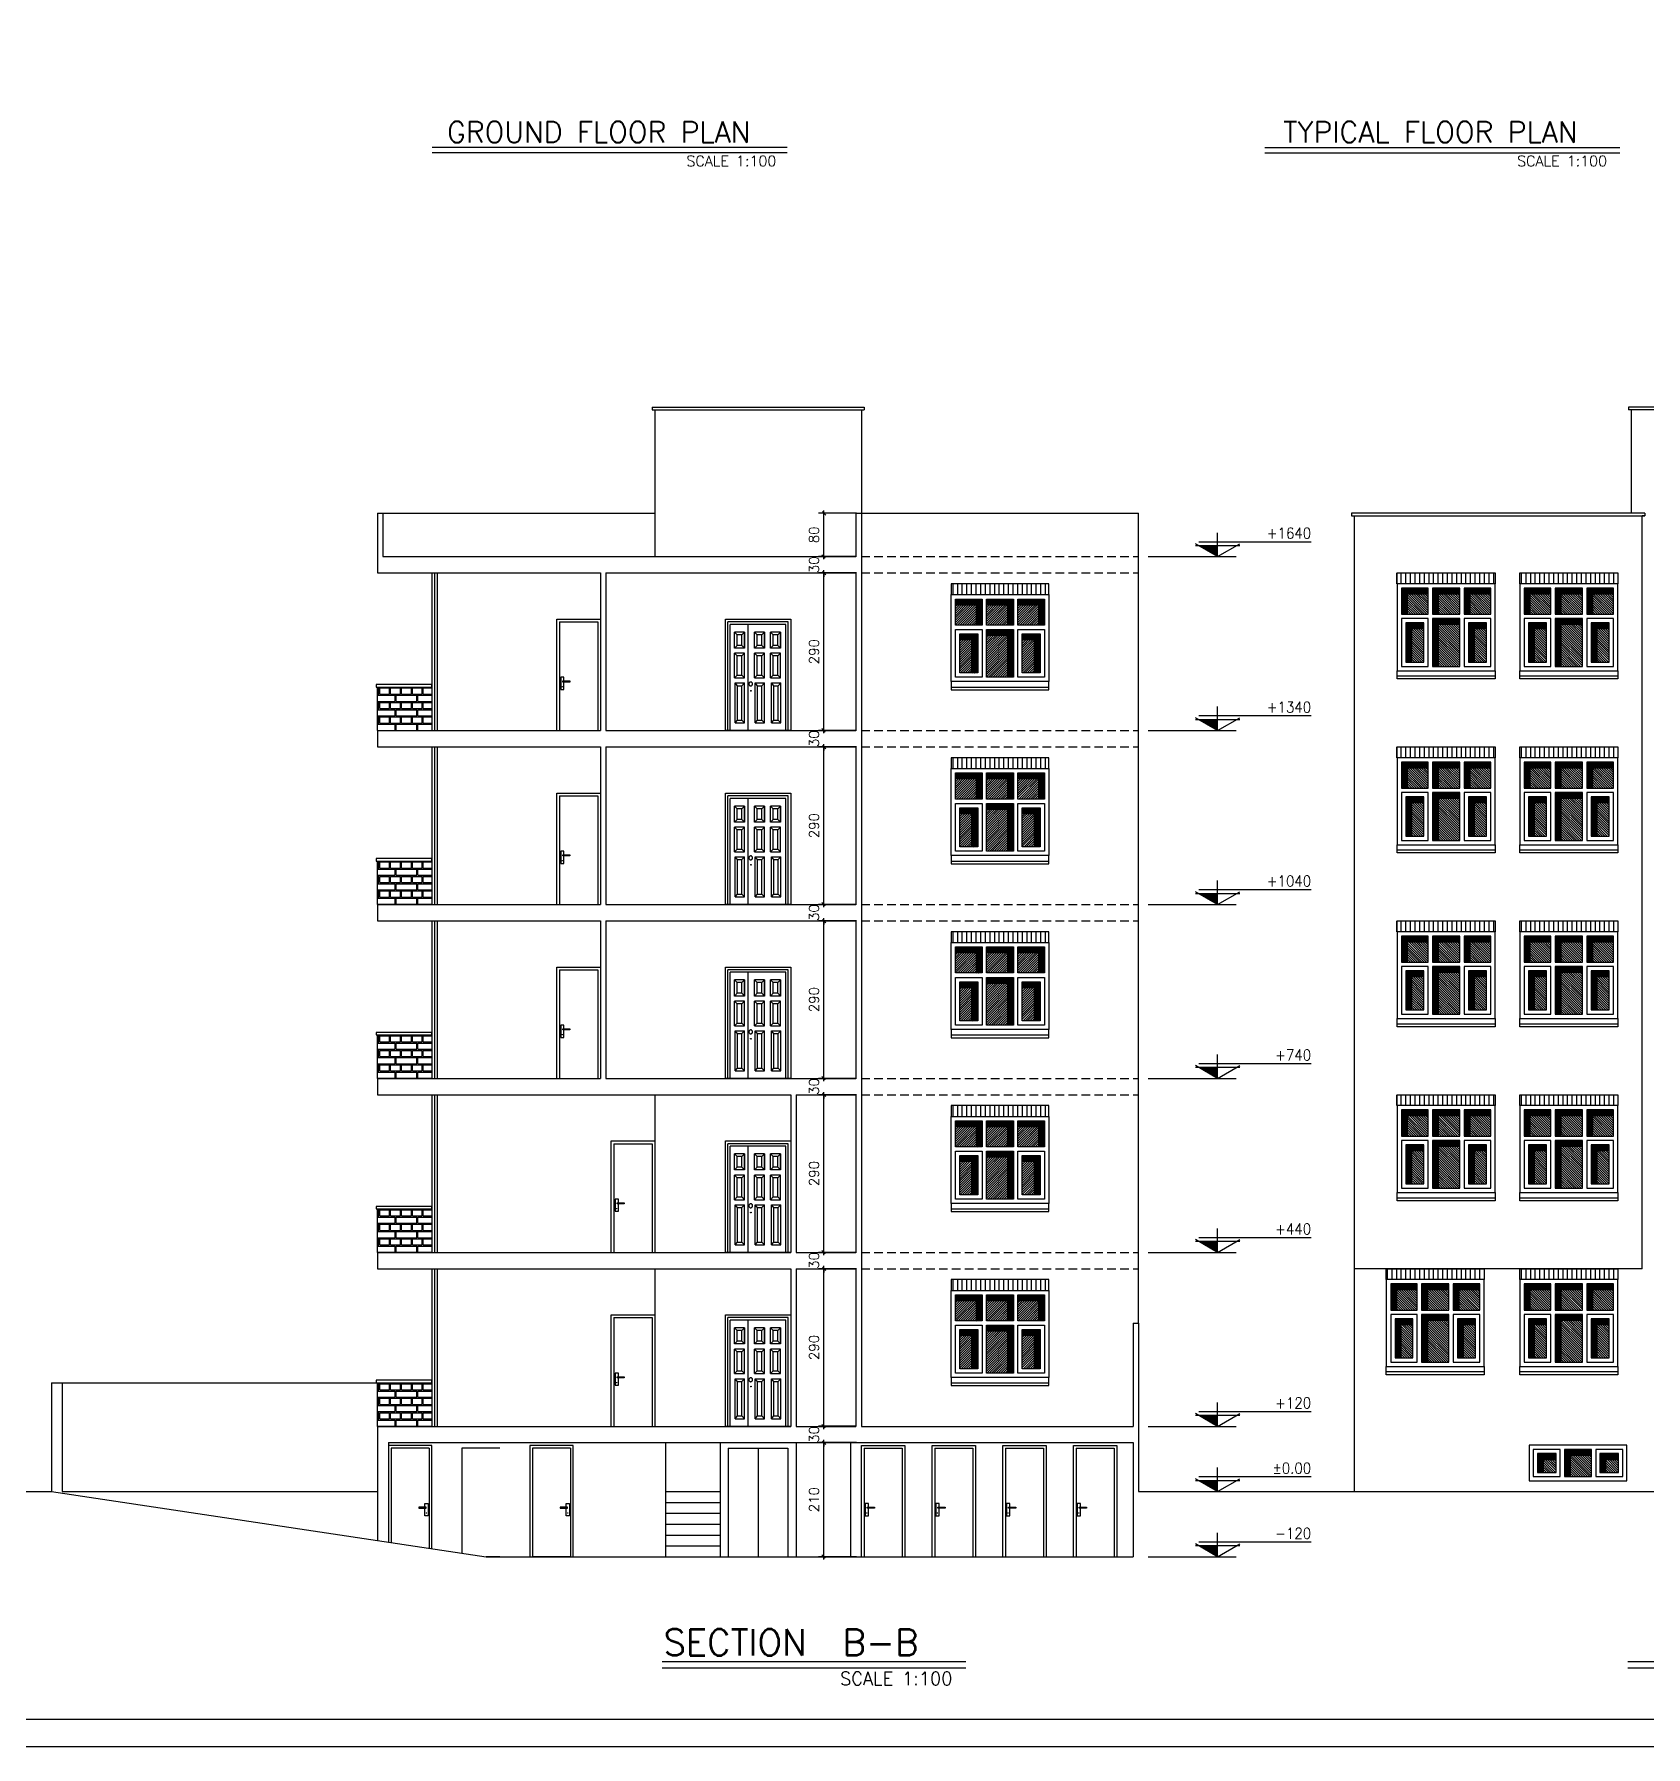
# Model space of a CAD drawing. Header units: millimetres. Extents: x -231 to 30223, y -7037 to 7120.
# Drawn here: x 1871 to 4836, y 253 to 3403 of the extents above; entities that cross this region are included whole.
import ezdxf
from ezdxf.enums import TextEntityAlignment as Align

# ---------------------------------------------------------------- set-up
doc = ezdxf.new("R2010")
doc.units = ezdxf.units.MM
doc.linetypes.add('CENTER', pattern=[2, 1.25, -0.25, 0.25, -0.25])
doc.linetypes.add('HIDDEN2', pattern=[4.7625, 3.175, -1.5875])
for name, color, linetype in [('1', 1, 'Continuous'), ('2', 2, 'Continuous'), ('3', 3, 'Continuous'), ('4', 4, 'Continuous'), ('5', 7, 'Continuous'), ('AXIS', 1, 'CENTER'), ('dar', 2, 'Continuous'), ('DOR', 2, 'Continuous'), ('ETC', 2, 'Continuous'), ('hid', 1, 'HIDDEN2'), ('RND', 1, 'Continuous'), ('TXT', 121, 'Continuous'), ('WHT', 254, 'Continuous'), ('WSA', 251, 'Continuous')]:
    doc.layers.add(name, color=color, linetype=linetype)
doc.styles.add('ROMANS', font='romans.shx')
doc.dimstyles.new('dim1.100e', dxfattribs={"dimscale": 100, "dimtxt": 0.18, "dimasz": 0.07, "dimexe": 0.1, "dimexo": 0.1, "dimgap": 0.09, "dimtad": 1, "dimdec": 0, "dimzin": 9, "dimdsep": 46, "dimtxsty": 'ROMANS', "dimblk1": 'OBLIQUE', "dimblk2": 'OBLIQUE', "dimsah": 1, "dimcen": 0.1, "dimdle": 0.05, "dimclrd": 8, "dimclre": 8, "dimclrt": 81, "dimadec": 0, "dimazin": 0, "dimtfac": 1, "dimtdec": 0, "dimtix": 1, "dimtofl": 0, "dimtmove": 0, "dimatfit": 0, "dimldrblk": 'OBLIQUE', "dimfxl": 1, "dimtolj": 1, "dimtzin": 0, "dimarcsym": 0})
pattern_1 = [(45, (-8720.3655, -10178.957), (-2.12132034, 2.12132034), [])]

# ---------------------------------------------------------------- blocks, each defined once
blk = doc.blocks.new('W180')
at = {"layer": 'RND'}
h = blk.add_hatch(dxfattribs=at)
h.set_pattern_fill('_U', color=256, scale=8.5, angle=90, style=0, pattern_type=0)
h.set_pattern_definition([(90, (109905, -77008.286), (-8.5, 5e-16), [])])
h.paths.add_polyline_path([(2.1, 180), (-177.9, 180), (-177.9, 160), (2.1, 160)])
at = {"layer": 'WHT', "linetype": 'Continuous'}
h = blk.add_hatch(dxfattribs=at)
h.set_pattern_fill('_U', color=256, scale=3, angle=45, style=0, pattern_type=0)
h.set_pattern_definition([(45, (78528.7083, -72570.691), (-2.12132034, 2.12132034), [])])
h.paths.add_polyline_path([(-137, 82), (-164, 82), (-164, 16), (-137, 16)])
h.paths.add_polyline_path([(-129, 104), (-129, 146), (-172, 146), (-172, 104)])
h.paths.add_polyline_path([(-71, 104), (-71, 146), (-115, 146), (-115, 104)])
h.paths.add_polyline_path([(-14, 146), (-57, 146), (-57, 104), (-14, 104)])
h.paths.add_polyline_path([(-22, 82), (-49, 82), (-49, 16), (-22, 16)])
h.paths.add_polyline_path([(-71, 90), (-115, 90), (-115, 8), (-71, 8)])
at = {"layer": 'DOR', "color": 0}
blk.add_lwpolyline([(-180, 0), (-180, 160), (0, 160), (0, 0)], close=True, dxfattribs=at)
at = {"layer": 'DOR'}
for points in [[(-172, 152), (-123, 152), (-123, 104), (-172, 104)], [(-115, 152), (-65, 152), (-65, 104), (-115, 104)], [(-57, 152), (-8, 152), (-8, 104), (-57, 104)], [(-172, 96), (-123, 96), (-123, 8), (-172, 8)], [(-115, 96), (-65, 96), (-65, 8), (-115, 8)], [(-57, 96), (-8, 96), (-8, 8), (-57, 8)], [(-164, 88), (-131, 88), (-131, 16), (-164, 16)], [(-49, 88), (-16, 88), (-16, 16), (-49, 16)]]:
    blk.add_lwpolyline(points, close=True, dxfattribs=at)
at = {"layer": 'RND', "color": 44}
blk.add_line((-180, -10), (0, -10), dxfattribs=at)
at = {"layer": 'RND'}
blk.add_lwpolyline([(0, 160), (0, 180), (-180, 180), (-180, 160)], dxfattribs=at)
at = {"layer": 'RND', "color": 44}
blk.add_lwpolyline([(-180, 0), (-180, -15), (0, -15), (0, 0)], dxfattribs=at)
at = {"layer": 'WSA', "const_width": 12}
for points in [[(-172, 146), (-129, 146), (-129, 104)], [(-115, 146), (-71, 146), (-71, 104)], [(-57, 146), (-14, 146), (-14, 104)], [(-115, 90), (-71, 90), (-71, 8)], [(-164, 82), (-137, 82), (-137, 16)], [(-49, 82), (-22, 82), (-22, 16)]]:
    blk.add_lwpolyline(points, dxfattribs=at)
blk = doc.blocks.new('DN80')
at = {"layer": 'DOR', "color": 44}
for p, q in [((-75, 200), (-75, 0)), ((-5, 200), (-75, 200)), ((-5, 200), (-5, 0)), ((-13, 98.1), (-6.9, 98.1)), ((-13, 91.2), (-13, 98.1)), ((-6.9, 98.1), (-6.9, 75.6)), ((-10.7, 91.2), (-24, 91.2)), ((-24, 91.2), (-24, 89.3)), ((-24, 89.3), (-10.7, 89.3)), ((-13, 75.6), (-13, 89.3)), ((-6.9, 75.6), (-13, 75.6)), ((-10.7, 89.3), (-10.7, 91.2)), ((-5, 0), (-75, 0))]:
    blk.add_line(p, q, dxfattribs=at)
at = {"layer": 'DOR', "color": 0}
blk.add_lwpolyline([(0, 0), (0, 205), (-80, 205), (-80, 0)], dxfattribs=at)
at = {"layer": 'DOR', "color": 44, "const_width": 1.25}
blk.add_lwpolyline([(-9.3, 80.6, -1), (-10.6, 80.6, -1)], format="xyb", close=True, dxfattribs=at)
blk = doc.blocks.new('_Oblique')
at = {"layer": 'AXIS', "color": 0, "lineweight": -2}
blk.add_line((-0.5, -0.5), (0.5, 0.5), dxfattribs=at)
blk = doc.blocks.new('*D142')
at = {"layer": '2', "color": 8, "lineweight": -2, "transparency": 16777216}
for p, q in [((3384.1, 812.1), (3313.7, 812.1)), ((3323.7, 597.1), (3323.7, 817.1)), ((3384.1, 602.1), (3313.7, 602.1))]:
    blk.add_line(p, q, dxfattribs=at)
at = {"layer": '2', "color": 8, "lineweight": -2, "transparency": 16777216, "xscale": 7.000000000000001, "yscale": 7.000000000000001, "zscale": 7.000000000000001}
for p, rotation in [((3323.7, 812.1), 90), ((3323.7, 602.1), 270)]:
    blk.add_blockref('_Oblique', p, dxfattribs=dict(at, rotation=rotation))
at = {"layer": '2', "color": 81, "transparency": 16777216, "insert": (3305.7, 707.1), "char_height": 18, "attachment_point": 5, "rotation": 90, "style": 'ROMANS'}
blk.add_mtext('\\A1;210', dxfattribs=at)
blk = doc.blocks.new('*D143')
at = {"layer": '2', "color": 8, "lineweight": -2, "transparency": 16777216}
for p, q in [((3384.1, 842.1), (3313.7, 842.1)), ((3323.7, 842.1), (3323.7, 849.1)), ((3384.1, 812.1), (3313.7, 812.1)), ((3323.7, 812.1), (3323.7, 805.1))]:
    blk.add_line(p, q, dxfattribs=at)
at = {"layer": '2', "color": 8, "lineweight": -2, "transparency": 16777216, "xscale": 7.000000000000001, "yscale": 7.000000000000001, "zscale": 7.000000000000001}
for p, rotation in [((3323.7, 842.1), 270), ((3323.7, 812.1), 90)]:
    blk.add_blockref('_Oblique', p, dxfattribs=dict(at, rotation=rotation))
at = {"layer": '2', "color": 81, "transparency": 16777216, "insert": (3305.7, 827.1), "char_height": 18, "attachment_point": 5, "rotation": 90, "style": 'ROMANS'}
blk.add_mtext('\\A1;30', dxfattribs=at)
blk = doc.blocks.new('*D144')
at = {"layer": '2', "color": 8, "lineweight": -2, "transparency": 16777216}
for p, q in [((3323.7, 837.1), (3323.7, 1137.1)), ((3384.1, 1132.1), (3313.7, 1132.1)), ((3384.1, 842.1), (3313.7, 842.1))]:
    blk.add_line(p, q, dxfattribs=at)
at = {"layer": '2', "color": 8, "lineweight": -2, "transparency": 16777216, "xscale": 7.000000000000001, "yscale": 7.000000000000001, "zscale": 7.000000000000001}
for p, rotation in [((3323.7, 1132.1), 90), ((3323.7, 842.1), 270)]:
    blk.add_blockref('_Oblique', p, dxfattribs=dict(at, rotation=rotation))
at = {"layer": '2', "color": 81, "transparency": 16777216, "insert": (3305.7, 987.1), "char_height": 18, "attachment_point": 5, "rotation": 90, "style": 'ROMANS'}
blk.add_mtext('\\A1;290', dxfattribs=at)
blk = doc.blocks.new('*D145')
at = {"layer": '2', "color": 8, "lineweight": -2, "transparency": 16777216}
for p, q in [((3323.7, 1162.1), (3323.7, 1169.1)), ((3384.1, 1162.1), (3313.7, 1162.1)), ((3384.1, 1132.1), (3313.7, 1132.1)), ((3323.7, 1132.1), (3323.7, 1125.1))]:
    blk.add_line(p, q, dxfattribs=at)
at = {"layer": '2', "color": 8, "lineweight": -2, "transparency": 16777216, "xscale": 7.000000000000001, "yscale": 7.000000000000001, "zscale": 7.000000000000001}
for p, rotation in [((3323.7, 1162.1), 270), ((3323.7, 1132.1), 90)]:
    blk.add_blockref('_Oblique', p, dxfattribs=dict(at, rotation=rotation))
at = {"layer": '2', "color": 81, "transparency": 16777216, "insert": (3305.7, 1147.1), "char_height": 18, "attachment_point": 5, "rotation": 90, "style": 'ROMANS'}
blk.add_mtext('\\A1;30', dxfattribs=at)
blk = doc.blocks.new('*D146')
at = {"layer": '2', "color": 8, "lineweight": -2, "transparency": 16777216}
for p, q in [((3384.1, 1452.1), (3313.7, 1452.1)), ((3323.7, 1157.1), (3323.7, 1457.1)), ((3384.1, 1162.1), (3313.7, 1162.1))]:
    blk.add_line(p, q, dxfattribs=at)
at = {"layer": '2', "color": 8, "lineweight": -2, "transparency": 16777216, "xscale": 7.000000000000001, "yscale": 7.000000000000001, "zscale": 7.000000000000001}
for p, rotation in [((3323.7, 1452.1), 90), ((3323.7, 1162.1), 270)]:
    blk.add_blockref('_Oblique', p, dxfattribs=dict(at, rotation=rotation))
at = {"layer": '2', "color": 81, "transparency": 16777216, "insert": (3305.7, 1307.1), "char_height": 18, "attachment_point": 5, "rotation": 90, "style": 'ROMANS'}
blk.add_mtext('\\A1;290', dxfattribs=at)
blk = doc.blocks.new('*D147')
at = {"layer": '2', "color": 8, "lineweight": -2, "transparency": 16777216}
for p, q in [((3384.1, 1482.1), (3313.7, 1482.1)), ((3323.7, 1482.1), (3323.7, 1489.1)), ((3384.1, 1452.1), (3313.7, 1452.1)), ((3323.7, 1452.1), (3323.7, 1445.1))]:
    blk.add_line(p, q, dxfattribs=at)
at = {"layer": '2', "color": 8, "lineweight": -2, "transparency": 16777216, "xscale": 7.000000000000001, "yscale": 7.000000000000001, "zscale": 7.000000000000001}
for p, rotation in [((3323.7, 1482.1), 270), ((3323.7, 1452.1), 90)]:
    blk.add_blockref('_Oblique', p, dxfattribs=dict(at, rotation=rotation))
at = {"layer": '2', "color": 81, "transparency": 16777216, "insert": (3305.7, 1467.1), "char_height": 18, "attachment_point": 5, "rotation": 90, "style": 'ROMANS'}
blk.add_mtext('\\A1;30', dxfattribs=at)
blk = doc.blocks.new('*D148')
at = {"layer": '2', "color": 8, "lineweight": -2, "transparency": 16777216}
for p, q in [((3384.1, 1772.1), (3313.7, 1772.1)), ((3323.7, 1477.1), (3323.7, 1777.1)), ((3384.1, 1482.1), (3313.7, 1482.1))]:
    blk.add_line(p, q, dxfattribs=at)
at = {"layer": '2', "color": 8, "lineweight": -2, "transparency": 16777216, "xscale": 7.000000000000001, "yscale": 7.000000000000001, "zscale": 7.000000000000001}
for p, rotation in [((3323.7, 1772.1), 90), ((3323.7, 1482.1), 270)]:
    blk.add_blockref('_Oblique', p, dxfattribs=dict(at, rotation=rotation))
at = {"layer": '2', "color": 81, "transparency": 16777216, "insert": (3305.7, 1627.1), "char_height": 18, "attachment_point": 5, "rotation": 90, "style": 'ROMANS'}
blk.add_mtext('\\A1;290', dxfattribs=at)
blk = doc.blocks.new('*D149')
at = {"layer": '2', "color": 8, "lineweight": -2, "transparency": 16777216}
for p, q in [((3384.1, 1802.1), (3313.7, 1802.1)), ((3323.7, 1802.1), (3323.7, 1809.1)), ((3384.1, 1772.1), (3313.7, 1772.1)), ((3323.7, 1772.1), (3323.7, 1765.1))]:
    blk.add_line(p, q, dxfattribs=at)
at = {"layer": '2', "color": 8, "lineweight": -2, "transparency": 16777216, "xscale": 7.000000000000001, "yscale": 7.000000000000001, "zscale": 7.000000000000001}
for p, rotation in [((3323.7, 1802.1), 270), ((3323.7, 1772.1), 90)]:
    blk.add_blockref('_Oblique', p, dxfattribs=dict(at, rotation=rotation))
at = {"layer": '2', "color": 81, "transparency": 16777216, "insert": (3305.7, 1787.1), "char_height": 18, "attachment_point": 5, "rotation": 90, "style": 'ROMANS'}
blk.add_mtext('\\A1;30', dxfattribs=at)
blk = doc.blocks.new('*D150')
at = {"layer": '2', "color": 8, "lineweight": -2, "transparency": 16777216}
for p, q in [((3384.1, 2092.1), (3313.7, 2092.1)), ((3323.7, 1797.1), (3323.7, 2097.1)), ((3384.1, 1802.1), (3313.7, 1802.1))]:
    blk.add_line(p, q, dxfattribs=at)
at = {"layer": '2', "color": 8, "lineweight": -2, "transparency": 16777216, "xscale": 7.000000000000001, "yscale": 7.000000000000001, "zscale": 7.000000000000001}
for p, rotation in [((3323.7, 2092.1), 90), ((3323.7, 1802.1), 270)]:
    blk.add_blockref('_Oblique', p, dxfattribs=dict(at, rotation=rotation))
at = {"layer": '2', "color": 81, "transparency": 16777216, "insert": (3305.7, 1947.1), "char_height": 18, "attachment_point": 5, "rotation": 90, "style": 'ROMANS'}
blk.add_mtext('\\A1;290', dxfattribs=at)
blk = doc.blocks.new('*D151')
at = {"layer": '2', "color": 8, "lineweight": -2, "transparency": 16777216}
for p, q in [((3384.1, 2122.1), (3313.7, 2122.1)), ((3323.7, 2122.1), (3323.7, 2129.1)), ((3384.1, 2092.1), (3313.7, 2092.1)), ((3323.7, 2092.1), (3323.7, 2085.1))]:
    blk.add_line(p, q, dxfattribs=at)
at = {"layer": '2', "color": 8, "lineweight": -2, "transparency": 16777216, "xscale": 7.000000000000001, "yscale": 7.000000000000001, "zscale": 7.000000000000001}
for p, rotation in [((3323.7, 2122.1), 270), ((3323.7, 2092.1), 90)]:
    blk.add_blockref('_Oblique', p, dxfattribs=dict(at, rotation=rotation))
at = {"layer": '2', "color": 81, "transparency": 16777216, "insert": (3305.7, 2107.1), "char_height": 18, "attachment_point": 5, "rotation": 90, "style": 'ROMANS'}
blk.add_mtext('\\A1;30', dxfattribs=at)
blk = doc.blocks.new('*D152')
at = {"layer": '2', "color": 8, "lineweight": -2, "transparency": 16777216}
for p, q in [((3384.1, 2412.1), (3313.7, 2412.1)), ((3323.7, 2117.1), (3323.7, 2417.1)), ((3384.1, 2122.1), (3313.7, 2122.1))]:
    blk.add_line(p, q, dxfattribs=at)
at = {"layer": '2', "color": 8, "lineweight": -2, "transparency": 16777216, "xscale": 7.000000000000001, "yscale": 7.000000000000001, "zscale": 7.000000000000001}
for p, rotation in [((3323.7, 2412.1), 90), ((3323.7, 2122.1), 270)]:
    blk.add_blockref('_Oblique', p, dxfattribs=dict(at, rotation=rotation))
at = {"layer": '2', "color": 81, "transparency": 16777216, "insert": (3305.7, 2267.1), "char_height": 18, "attachment_point": 5, "rotation": 90, "style": 'ROMANS'}
blk.add_mtext('\\A1;290', dxfattribs=at)
blk = doc.blocks.new('*D153')
at = {"layer": '2', "color": 8, "lineweight": -2, "transparency": 16777216}
for p, q in [((3384.1, 2442.1), (3313.7, 2442.1)), ((3323.7, 2442.1), (3323.7, 2449.1)), ((3384.1, 2412.1), (3313.7, 2412.1)), ((3323.7, 2412.1), (3323.7, 2405.1))]:
    blk.add_line(p, q, dxfattribs=at)
at = {"layer": '2', "color": 8, "lineweight": -2, "transparency": 16777216, "xscale": 7.000000000000001, "yscale": 7.000000000000001, "zscale": 7.000000000000001}
for p, rotation in [((3323.7, 2442.1), 270), ((3323.7, 2412.1), 90)]:
    blk.add_blockref('_Oblique', p, dxfattribs=dict(at, rotation=rotation))
at = {"layer": '2', "color": 81, "transparency": 16777216, "insert": (3305.7, 2427.1), "char_height": 18, "attachment_point": 5, "rotation": 90, "style": 'ROMANS'}
blk.add_mtext('\\A1;30', dxfattribs=at)
blk = doc.blocks.new('*D154')
at = {"layer": '2', "color": 8, "lineweight": -2, "transparency": 16777216}
for p, q in [((3384.1, 2522.1), (3313.7, 2522.1)), ((3323.7, 2437.1), (3323.7, 2527.1)), ((3384.1, 2442.1), (3313.7, 2442.1))]:
    blk.add_line(p, q, dxfattribs=at)
at = {"layer": '2', "color": 8, "lineweight": -2, "transparency": 16777216, "xscale": 7.000000000000001, "yscale": 7.000000000000001, "zscale": 7.000000000000001}
for p, rotation in [((3323.7, 2522.1), 90), ((3323.7, 2442.1), 270)]:
    blk.add_blockref('_Oblique', p, dxfattribs=dict(at, rotation=rotation))
at = {"layer": '2', "color": 81, "transparency": 16777216, "insert": (3305.7, 2482.1), "char_height": 18, "attachment_point": 5, "rotation": 90, "style": 'ROMANS'}
blk.add_mtext('\\A1;80', dxfattribs=at)
blk = doc.blocks.new('NIV')
at = {"layer": 'TXT', "color": 2}
for p, q in [((0, 0), (-206.6, 0)), ((-172.1, -26.8), (-172.1, 17.2)), ((-299.6, -26.8), (-137.7, -26.8)), ((-172.1, -26.8), (-213, -3.2)), ((-131.3, -6.9), (-213, -6.9)), ((-172.1, -26.8), (-131.3, -3.2))]:
    blk.add_line(p, q, dxfattribs=at)
at = {"layer": 'TXT'}
blk.add_solid([(-206.6, -6.9), (-172.1, -6.9), (-206.6, -6.9), (-172.1, -26.8)], dxfattribs=at)
blk = doc.blocks.new('NIVR')
at = {"layer": 'ETC'}
blk.add_blockref('NIV', (299.6, 26.8), dxfattribs=at)
at = {"layer": 'ETC', "color": 3, "style": 'ROMANS', "text_generation_flag": 6, "width": 0.9}
blk.add_attdef('', text='', height=20, rotation=180, dxfattribs=at).set_placement((299.6, 33.1), align=Align.RIGHT)
blk = doc.blocks.new('DN120')
at = {"layer": 'DOR', "color": 1}
for p, q in [((-115.4, 0), (-115.4, 200)), ((-115.4, 200), (-4.6, 200)), ((-111.1, 195.3), (-8.9, 195.3)), ((-111.1, 0), (-111.1, 195.3)), ((-41.5, 0), (-41.5, 195.3)), ((-8.9, 0), (-8.9, 195.3)), ((-4.6, 0), (-4.6, 200)), ((-101.3, 181.2), (-101.3, 151.6)), ((-101.3, 151.6), (-101.3, 181.2)), ((-96.2, 176.2), (-101.3, 181.2)), ((-101.3, 181.2), (-82.8, 181.2)), ((-96.2, 156.6), (-96.2, 176.2)), ((-96.2, 176.2), (-87.8, 176.2)), ((-87.8, 176.2), (-82.8, 181.2)), ((-87.8, 156.6), (-87.8, 176.2)), ((-82.8, 151.6), (-82.8, 181.2)), ((-72, 151.6), (-72, 181.2)), ((-72, 181.2), (-72, 151.6)), ((-66.9, 176.2), (-72, 181.2)), ((-72, 181.2), (-53.4, 181.2)), ((-66.9, 156.6), (-66.9, 176.2)), ((-66.9, 176.2), (-58.4, 176.2)), ((-58.4, 176.2), (-53.4, 181.2)), ((-58.4, 156.6), (-58.4, 176.2)), ((-53.4, 151.6), (-53.4, 181.2)), ((-35.3, 151.6), (-35.3, 181.2)), ((-35.3, 181.2), (-35.3, 151.6)), ((-35.3, 181.2), (-16.8, 181.2)), ((-30.2, 176.2), (-35.3, 181.2)), ((-30.2, 156.6), (-30.2, 176.2)), ((-30.2, 176.2), (-21.8, 176.2)), ((-21.8, 176.2), (-16.8, 181.2)), ((-21.8, 156.6), (-21.8, 176.2)), ((-16.8, 151.6), (-16.8, 181.2)), ((-96.2, 156.6), (-101.3, 151.6)), ((-101.3, 151.6), (-82.8, 151.6)), ((-101.3, 96.9), (-101.3, 142.2)), ((-101.3, 142.2), (-96.3, 137.2)), ((-101.3, 142.2), (-82.8, 142.2)), ((-96.3, 101.9), (-96.3, 137.2)), ((-96.3, 137.2), (-87.8, 137.2)), ((-96.2, 156.6), (-87.8, 156.6)), ((-87.8, 156.6), (-82.8, 151.6)), ((-87.8, 137.2), (-82.8, 142.2)), ((-87.8, 101.9), (-87.8, 137.2)), ((-82.8, 96.9), (-82.8, 142.2)), ((-66.9, 156.6), (-72, 151.6)), ((-72, 151.6), (-53.4, 151.6)), ((-72, 96.9), (-72, 142.2)), ((-72, 142.2), (-67, 137.2)), ((-72, 142.2), (-53.4, 142.2)), ((-67, 101.9), (-67, 137.2)), ((-67, 137.2), (-58.4, 137.2)), ((-66.9, 156.6), (-58.4, 156.6)), ((-58.4, 156.6), (-53.4, 151.6)), ((-58.4, 137.2), (-53.4, 142.2)), ((-58.4, 101.9), (-58.4, 137.2)), ((-53.4, 96.9), (-53.4, 142.2)), ((-30.2, 156.6), (-35.3, 151.6)), ((-35.3, 151.6), (-16.8, 151.6)), ((-35.3, 96.9), (-35.3, 142.2)), ((-35.3, 142.2), (-16.8, 142.2)), ((-35.3, 142.2), (-30.3, 137.2)), ((-30.3, 101.9), (-30.3, 137.2)), ((-30.3, 137.2), (-21.8, 137.2)), ((-30.2, 156.6), (-21.8, 156.6)), ((-21.8, 156.6), (-16.8, 151.6)), ((-21.8, 137.2), (-16.8, 142.2)), ((-21.8, 101.9), (-21.8, 137.2)), ((-16.8, 96.9), (-16.8, 142.2)), ((-101.3, 96.9), (-96.3, 101.9)), ((-82.8, 96.9), (-101.3, 96.9)), ((-87.8, 101.9), (-96.3, 101.9)), ((-87.8, 101.9), (-82.8, 96.9)), ((-72, 96.9), (-67, 101.9)), ((-53.4, 96.9), (-72, 96.9)), ((-58.4, 101.9), (-67, 101.9)), ((-58.4, 101.9), (-53.4, 96.9)), ((-35.3, 96.9), (-30.3, 101.9)), ((-16.8, 96.9), (-35.3, 96.9)), ((-21.8, 101.9), (-30.3, 101.9)), ((-21.8, 101.9), (-16.8, 96.9)), ((-102.1, 14.1), (-102.1, 87.5)), ((-97.1, 82.5), (-102.1, 87.5)), ((-84.8, 87.5), (-102.1, 87.5)), ((-97.1, 19.1), (-97.1, 82.5)), ((-89.1, 82.5), (-97.1, 82.5)), ((-89.1, 82.5), (-84.8, 87.5)), ((-89.1, 19.1), (-89.1, 82.5)), ((-84.8, 14.1), (-84.8, 87.5)), ((-72, 14.1), (-72, 87.5)), ((-67, 82.5), (-72, 87.5)), ((-54.7, 87.5), (-72, 87.5)), ((-67, 19.1), (-67, 82.5)), ((-59, 82.5), (-67, 82.5)), ((-59, 82.5), (-54.7, 87.5)), ((-59, 19.1), (-59, 82.5)), ((-54.7, 14.1), (-54.7, 87.5)), ((-35.3, 14.1), (-35.3, 87.5)), ((-30.3, 82.5), (-35.3, 87.5)), ((-18, 87.5), (-35.3, 87.5)), ((-30.3, 19.1), (-30.3, 82.5)), ((-22.3, 82.5), (-30.3, 82.5)), ((-22.3, 82.5), (-18, 87.5)), ((-22.3, 19.1), (-22.3, 82.5)), ((-18, 14.1), (-18, 87.5)), ((-102.1, 14.1), (-97.1, 19.1)), ((-84.8, 14.1), (-102.1, 14.1)), ((-89.1, 19.1), (-97.1, 19.1)), ((-84.8, 14.1), (-89.1, 19.1)), ((-72, 14.1), (-67, 19.1)), ((-54.7, 14.1), (-72, 14.1)), ((-59, 19.1), (-67, 19.1)), ((-54.7, 14.1), (-59, 19.1)), ((-35.3, 14.1), (-30.3, 19.1)), ((-18, 14.1), (-35.3, 14.1)), ((-22.3, 19.1), (-30.3, 19.1)), ((-18, 14.1), (-22.3, 19.1))]:
    blk.add_line(p, q, dxfattribs=at)
at = {"layer": 'DOR', "color": 0}
blk.add_lwpolyline([(0, 205), (-120, 205), (-120, 0), (0, 0)], close=True, dxfattribs=at)
at = {"layer": 'DOR', "color": 1, "extrusion": (0, 0, -1), "flags": 128}
blk.add_lwpolyline([(46.5, 89.3), (45.8, 89.3), (45.2, 89.1), (44.7, 88.8), (44.2, 88.3), (43.8, 87.8), (43.4, 87.2), (43.2, 86.6), (43.1, 85.9), (43.2, 85.2), (43.3, 84.5), (43.6, 83.9), (44, 83.3), (44.4, 82.9), (44.9, 82.5), (45.5, 82.2), (46.2, 82.1), (46.8, 82.1), (47.4, 82.2), (48, 82.5), (48.6, 82.9), (49, 83.3), (49.4, 83.9), (49.6, 84.5), (49.8, 85.2), (49.8, 85.9), (49.7, 86.6), (49.5, 87.2), (49.2, 87.8), (48.8, 88.3), (48.3, 88.8), (47.7, 89.1), (47.1, 89.3)], close=True, dxfattribs=at)
at = {"layer": 'DOR', "color": 1, "flags": 128}
for points in [[(-46.4, 73.1), (-46.4, 73.2), (-46.5, 73.3), (-46.5, 73.4), (-46.6, 73.5), (-46.7, 73.6), (-46.7, 73.6), (-46.8, 73.7), (-47, 73.7), (-47.1, 73.7), (-47.2, 73.7), (-47.3, 73.6), (-47.4, 73.6), (-47.4, 73.5), (-47.5, 73.4), (-47.5, 73.3), (-47.6, 73.2), (-47.6, 73.1)], [(-47.6, 73.1), (-47.6, 73), (-47.5, 72.9), (-47.5, 72.8), (-47.4, 72.7), (-47.4, 72.6), (-47.3, 72.5), (-47.2, 72.5), (-47.1, 72.5), (-47, 72.5), (-46.8, 72.5), (-46.7, 72.5), (-46.7, 72.6), (-46.6, 72.7), (-46.5, 72.8), (-46.5, 72.9), (-46.4, 73), (-46.4, 73.1)]]:
    blk.add_lwpolyline(points, dxfattribs=at)
blk = doc.blocks.new('WB180')
at = {"layer": 'WHT', "linetype": 'Continuous'}
h = blk.add_hatch(dxfattribs=at)
h.set_pattern_fill('_U', color=256, scale=3, angle=45, style=0, pattern_type=0)
h.set_pattern_definition(pattern_1)
h.paths.add_polyline_path([(-136.4, 15.3), (-136.4, 43.6), (-164.7, 43.6), (-164.7, 15.3)])
h = blk.add_hatch(dxfattribs=at)
h.set_pattern_fill('_U', color=256, scale=3, angle=45, style=0, pattern_type=0)
h.set_pattern_definition(pattern_1)
h.paths.add_polyline_path([(-114.9, 7.7), (-71.1, 7.7), (-71.2, 51.4), (-114.9, 51.4)])
h.paths.add_polyline_path([(-21.5, 15.3), (-21.5, 43.6), (-49.8, 43.6), (-49.8, 15.3)])
at = {"layer": 'DOR'}
for points in [[(0, 0), (-180, 0), (-180, 65.1), (0, 65.1)], [(-172.3, 7.7), (-172.3, 57.4), (-122.6, 57.4), (-122.6, 7.7)], [(-164.7, 15.3), (-164.7, 49.8), (-130.2, 49.8), (-130.2, 15.3)], [(-114.9, 7.7), (-114.9, 57.4), (-65.1, 57.4), (-65.1, 7.7)], [(-57.4, 7.7), (-57.4, 57.4), (-7.7, 57.4), (-7.7, 7.7)], [(-49.8, 15.3), (-49.8, 49.8), (-15.3, 49.8), (-15.3, 15.3)]]:
    blk.add_lwpolyline(points, close=True, dxfattribs=at)
at = {"layer": 'WSA', "const_width": 12}
for points in [[(-164.7, 43.6), (-136.4, 43.6), (-136.4, 15.4)], [(-114.9, 51.4), (-71.2, 51.4), (-71.1, 7.7)], [(-49.7, 43.6), (-21.5, 43.6), (-21.5, 15.4)]]:
    blk.add_lwpolyline(points, dxfattribs=at)

msp = doc.modelspace()

# ---------------------------------------------------------------- hatches: boundary and pattern name
at = {"layer": 'RND'}
h = msp.add_hatch(dxfattribs=at)
h.set_pattern_fill('AR-BRELM', color=256, scale=5, style=0)
h.set_pattern_definition([(0, (75776.822, -2598.157), (0, 26.67), [38.125, -1.875]), (0, (75776.822, -2586.907), (0, 26.67), [38.125, -1.875]), (0, (75786.822, -2584.822), (0, 26.67), [18.125, -1.875]), (0, (75786.822, -2573.572), (0, 26.67), [18.125, -1.875]), (90, (75776.822, -2598.157), (-40, 2e-15), [11.25, -15.42]), (90, (75774.947, -2598.157), (-40, 2e-15), [11.25, -15.42]), (90, (75786.822, -2584.822), (-20, 1e-15), [11.25, -15.42]), (90, (75784.947, -2584.822), (-20, 1e-15), [11.25, -15.42])])
h.paths.add_polyline_path([(2602.7513, 2202.077468), (2502.7513, 2202.077468), (2502.7513, 2122.077468), (2602.7513, 2122.077468)])
h = msp.add_hatch(dxfattribs=at)
h.set_pattern_fill('AR-BRELM', color=256, scale=5, style=0)
h.set_pattern_definition([(0, (75776.822, -2918.157), (0, 26.67), [38.125, -1.875]), (0, (75776.822, -2906.907), (0, 26.67), [38.125, -1.875]), (0, (75786.822, -2904.822), (0, 26.67), [18.125, -1.875]), (0, (75786.822, -2893.572), (0, 26.67), [18.125, -1.875]), (90, (75776.822, -2918.157), (-40, 2e-15), [11.25, -15.42]), (90, (75774.947, -2918.157), (-40, 2e-15), [11.25, -15.42]), (90, (75786.822, -2904.822), (-20, 1e-15), [11.25, -15.42]), (90, (75784.947, -2904.822), (-20, 1e-15), [11.25, -15.42])])
h.paths.add_polyline_path([(2602.7513, 1882.077468), (2502.7513, 1882.077468), (2502.7513, 1802.077468), (2602.7513, 1802.077468)])
h = msp.add_hatch(dxfattribs=at)
h.set_pattern_fill('AR-BRELM', color=256, scale=5, style=0)
h.set_pattern_definition([(0, (75776.822, -3238.157), (0, 26.67), [38.125, -1.875]), (0, (75776.822, -3226.907), (0, 26.67), [38.125, -1.875]), (0, (75786.822, -3224.822), (0, 26.67), [18.125, -1.875]), (0, (75786.822, -3213.572), (0, 26.67), [18.125, -1.875]), (90, (75776.822, -3238.157), (-40, 2e-15), [11.25, -15.42]), (90, (75774.947, -3238.157), (-40, 2e-15), [11.25, -15.42]), (90, (75786.822, -3224.822), (-20, 1e-15), [11.25, -15.42]), (90, (75784.947, -3224.822), (-20, 1e-15), [11.25, -15.42])])
h.paths.add_polyline_path([(2602.7513, 1562.077468), (2502.7513, 1562.077468), (2502.7513, 1482.077468), (2602.7513, 1482.077468)])
h = msp.add_hatch(dxfattribs=at)
h.set_pattern_fill('AR-BRELM', color=256, scale=5, style=0)
h.set_pattern_definition([(0, (75776.822, -3558.157), (0, 26.67), [38.125, -1.875]), (0, (75776.822, -3546.907), (0, 26.67), [38.125, -1.875]), (0, (75786.822, -3544.822), (0, 26.67), [18.125, -1.875]), (0, (75786.822, -3533.572), (0, 26.67), [18.125, -1.875]), (90, (75776.822, -3558.157), (-40, 2e-15), [11.25, -15.42]), (90, (75774.947, -3558.157), (-40, 2e-15), [11.25, -15.42]), (90, (75786.822, -3544.822), (-20, 1e-15), [11.25, -15.42]), (90, (75784.947, -3544.822), (-20, 1e-15), [11.25, -15.42])])
h.paths.add_polyline_path([(2602.7513, 1242.077468), (2502.7513, 1242.077468), (2502.7513, 1162.077468), (2602.7513, 1162.077468)])
h = msp.add_hatch(dxfattribs=at)
h.set_pattern_fill('AR-BRELM', color=256, scale=5, style=0)
h.set_pattern_definition([(0, (75776.822, -3878.157), (0, 26.67), [38.125, -1.875]), (0, (75776.822, -3866.907), (0, 26.67), [38.125, -1.875]), (0, (75786.822, -3864.822), (0, 26.67), [18.125, -1.875]), (0, (75786.822, -3853.572), (0, 26.67), [18.125, -1.875]), (90, (75776.822, -3878.157), (-40, 2e-15), [11.25, -15.42]), (90, (75774.947, -3878.157), (-40, 2e-15), [11.25, -15.42]), (90, (75786.822, -3864.822), (-20, 1e-15), [11.25, -15.42]), (90, (75784.947, -3864.822), (-20, 1e-15), [11.25, -15.42])])
h.paths.add_polyline_path([(2602.7513, 922.077468), (2502.7513, 922.077468), (2502.7513, 842.077468), (2602.7513, 842.077468)])

# ---------------------------------------------------------------- linework, layer by layer
for p, q in [((3256.068738, 3194.488017), (2603.522143, 3194.488017)), ((4135.180945, 3194.488017), (4787.72754, 3194.488017)), ((3584.918935, 408.893052), (3026.53866, 408.893052)), ((5457.486165, 408.893052), (4802.976993, 408.893052))]:
    msp.add_line(p, q)
at = {"ltscale": 0.5}
msp.add_line((4331.499593, 722.077468), (6474.826177, 722.077468), dxfattribs=at)
at = {"ltscale": 0.6}
msp.add_lwpolyline([(9026.932884, 252.621269), (388.864298, 252.621269), (388.864298, 6252.621269), (9026.932884, 6252.621269)], close=True, dxfattribs=at)
at = {"layer": '1'}
for p, q in [((3007.7513, 2717.077468), (3007.7513, 2712.077468)), ((3007.7513, 2712.077468), (3397.7513, 2712.077468)), ((3397.7513, 2717.077468), (3397.7513, 2712.077468)), ((1922.7513, 922.077468), (2502.7513, 922.077468))]:
    msp.add_line(p, q, dxfattribs=at)
at = {"layer": '2'}
for p, q in [((3256.068738, 3184.888017), (2603.522143, 3184.888017)), ((4135.180945, 3184.888017), (4787.72754, 3184.888017)), ((2512.7513, 2522.077468), (3012.7513, 2522.077468)), ((3392.7513, 2522.077468), (3902.7513, 2522.077468)), ((3902.7513, 1032.077468), (3902.7513, 2522.077468)), ((2602.7513, 2412.077468), (2602.7513, 2122.077468)), ((2607.7513, 2412.077468), (2607.7513, 2122.077468)), ((2612.7513, 2412.077468), (2612.7513, 2122.077468)), ((2602.7513, 2092.077468), (2602.7513, 1802.077468)), ((2607.7513, 2092.077468), (2607.7513, 1802.077468)), ((2612.7513, 2092.077468), (2612.7513, 1802.077468)), ((2602.7513, 1772.077468), (2602.7513, 1482.077468)), ((2607.7513, 1772.077468), (2607.7513, 1482.077468)), ((2612.7513, 1772.077468), (2612.7513, 1482.077468)), ((2602.7513, 1452.077468), (2602.7513, 1162.077468)), ((2607.7513, 1452.077468), (2607.7513, 1162.077468)), ((2612.7513, 1452.077468), (2612.7513, 1162.077468)), ((2602.7513, 1132.077468), (2602.7513, 842.077468)), ((2607.7513, 1132.077468), (2607.7513, 842.077468)), ((2612.7513, 1132.077468), (2612.7513, 842.077468)), ((3032.7513, 812.077468), (3032.7513, 602.077468)), ((3132.7513, 812.077468), (3132.7513, 602.077468)), ((3147.7513, 802.077468), (3147.7513, 602.077468)), ((3147.7513, 802.077468), (3257.7513, 802.077468)), ((3202.7513, 802.077468), (3202.7513, 602.077468)), ((3257.7513, 802.077468), (3257.7513, 602.077468)), ((3272.7513, 812.077468), (3272.7513, 602.077468)), ((3372.7513, 812.077468), (3372.7513, 602.077468)), ((3032.7513, 722.077468), (3132.7513, 722.077468)), ((3032.7513, 702.077468), (3132.7513, 702.077468)), ((3032.7513, 682.077468), (3132.7513, 682.077468)), ((3032.7513, 662.077468), (3132.7513, 662.077468)), ((3032.7513, 642.077468), (3132.7513, 642.077468)), ((3032.7513, 622.077468), (3132.7513, 622.077468)), ((3584.918935, 396.893052), (3026.53866, 396.893052)), ((5457.486165, 396.893052), (4802.976993, 396.893052))]:
    msp.add_line(p, q, dxfattribs=at)
at = {"layer": '3'}
for p, q in [((3007.7513, 2717.077468), (3397.7513, 2717.077468)), ((3012.7513, 2712.077468), (3012.7513, 2442.077468)), ((3392.7513, 2712.077468), (3392.7513, 2522.077468)), ((3012.7513, 1452.077468), (3012.7513, 1162.077468)), ((3012.7513, 1132.077468), (3012.7513, 842.077468)), ((4299.149307, 1132.077468), (4299.149307, 722.077468)), ((1922.7513, 722.077468), (2502.7513, 722.077468))]:
    msp.add_line(p, q, dxfattribs=at)
at = {"layer": '3', "ltscale": 5}
for p, q in [((5194.149307, 2717.077468), (4804.149307, 2717.077468)), ((4804.149307, 2717.077468), (4804.149307, 2712.077468)), ((4809.149307, 2522.154446), (4809.149307, 2712.077468))]:
    msp.add_line(p, q, dxfattribs=at)
at = {"layer": '4'}
for p, q in [((4834.149307, 2522.154446), (4294.149307, 2522.154446)), ((4299.149307, 2517.154446), (4299.149307, 1132.077468)), ((4829.149307, 1132.077468), (4829.149307, 2517.154446)), ((4829.149307, 1132.077468), (4299.149307, 1132.077468))]:
    msp.add_line(p, q, dxfattribs=at)
at = {"layer": '4', "ltscale": 5}
msp.add_line((4834.149307, 2522.154446), (4834.149307, 2517.154446), dxfattribs=at)
at = {"layer": '5'}
for p, q in [((2502.7513, 2522.077468), (2512.7513, 2522.077468)), ((2502.7513, 2522.077468), (2502.7513, 2412.077468)), ((2512.7513, 2522.077468), (2512.7513, 2442.077468)), ((3382.7513, 2522.077468), (3392.7513, 2522.077468)), ((3382.7513, 2522.077468), (3382.7513, 2442.077468)), ((3392.7513, 2522.077468), (3392.7513, 842.077468)), ((2512.7513, 2442.077468), (3382.7513, 2442.077468)), ((2502.7513, 2412.077468), (2912.7513, 2412.077468)), ((2912.7513, 2412.077468), (2912.7513, 2122.077468)), ((2922.7513, 2412.077468), (3382.7513, 2412.077468)), ((2922.7513, 2412.077468), (2922.7513, 2122.077468)), ((3382.7513, 2412.077468), (3382.7513, 2122.077468)), ((2502.7513, 2122.077468), (2502.7513, 2092.077468)), ((2502.7513, 2122.077468), (2912.7513, 2122.077468)), ((2922.7513, 2122.077468), (3382.7513, 2122.077468)), ((2502.7513, 2092.077468), (2912.7513, 2092.077468)), ((2912.7513, 2092.077468), (2912.7513, 1802.077468)), ((2922.7513, 2092.077468), (2922.7513, 1802.077468)), ((2922.7513, 2092.077468), (3382.7513, 2092.077468)), ((3382.7513, 2092.077468), (3382.7513, 1802.077468)), ((2502.7513, 1802.077468), (2912.7513, 1802.077468)), ((2502.7513, 1802.077468), (2502.7513, 1772.077468)), ((2922.7513, 1802.077468), (3382.7513, 1802.077468)), ((2502.7513, 1772.077468), (2912.7513, 1772.077468)), ((2912.7513, 1772.077468), (2912.7513, 1482.077468)), ((2922.7513, 1772.077468), (2922.7513, 1482.077468)), ((2922.7513, 1772.077468), (3382.7513, 1772.077468)), ((3382.7513, 1772.077468), (3382.7513, 1482.077468)), ((2502.7513, 1482.077468), (2912.7513, 1482.077468)), ((2502.7513, 1482.077468), (2502.7513, 1452.077468)), ((2922.7513, 1482.077468), (3382.7513, 1482.077468)), ((2502.7513, 1452.077468), (2922.7513, 1452.077468)), ((2922.7513, 1452.077468), (3012.7513, 1452.077468)), ((3012.7513, 1452.077468), (3262.7513, 1452.077468)), ((3262.7513, 1452.077468), (3262.7513, 1162.077468)), ((3272.7513, 1452.077468), (3382.7513, 1452.077468)), ((3272.7513, 1452.077468), (3272.7513, 1162.077468)), ((3382.7513, 1452.077468), (3382.7513, 1162.077468)), ((2502.7513, 1162.077468), (3012.7513, 1162.077468)), ((2502.7513, 1162.077468), (2502.7513, 1132.077468)), ((3012.7513, 1162.077468), (3262.7513, 1162.077468)), ((3272.7513, 1162.077468), (3382.7513, 1162.077468)), ((2502.7513, 1132.077468), (3012.7513, 1132.077468)), ((3012.7513, 1132.077468), (3262.7513, 1132.077468)), ((3262.7513, 1132.077468), (3262.7513, 842.077468)), ((3272.7513, 1132.077468), (3382.7513, 1132.077468)), ((3272.7513, 1132.077468), (3272.7513, 842.077468)), ((3382.7513, 1132.077468), (3382.7513, 842.077468)), ((3892.7513, 1032.077468), (3902.7513, 1032.077468)), ((3892.7513, 1032.077468), (3892.7513, 842.077468)), ((3902.7513, 1032.077468), (3902.7513, 722.077468)), ((1902.7513, 922.077468), (1922.7513, 922.077468)), ((1902.7513, 922.077468), (1902.7513, 722.077468)), ((1922.7513, 922.077468), (1922.7513, 722.077468)), ((2502.7513, 842.077468), (3012.7513, 842.077468)), ((2502.7513, 842.077468), (2502.7513, 632.077468)), ((3012.7513, 842.077468), (3262.751306, 842.077468)), ((3272.7513, 842.077468), (3382.7513, 842.077468)), ((3392.7513, 842.077468), (3892.7513, 842.077468)), ((2522.7513, 812.077468), (2522.7513, 632.077468)), ((2522.7513, 812.077468), (3892.7513, 812.077468)), ((3892.7513, 812.077468), (3892.7513, 602.077468)), ((1587.447718, 722.077468), (1902.7513, 722.077468)), ((1902.7513, 722.077468), (2702.7513, 602.077468)), ((3902.7513, 722.077468), (4331.499593, 722.077468)), ((2702.7513, 602.077468), (3892.7513, 602.077468))]:
    msp.add_line(p, q, dxfattribs=at)
at = {"layer": 'dar', "ltscale": 5}
for p, q in [((5194.149307, 2712.077468), (4804.149307, 2712.077468)), ((4294.149307, 2522.154446), (4294.149307, 2517.154446)), ((4294.149307, 2517.154446), (4834.149307, 2517.154446)), ((4834.149307, 2517.154446), (4829.149307, 2517.154446))]:
    msp.add_line(p, q, dxfattribs=at)
at = {"layer": 'DOR', "color": 44}
for p, q in [((2527.751298, 802.077465), (2527.751298, 628.327468)), ((2597.751298, 802.077465), (2527.751298, 802.077465)), ((2597.751298, 802.077465), (2597.751298, 617.827468)), ((2657.751298, 802.077465), (2657.751298, 608.827468)), ((2727.751298, 802.077465), (2657.751298, 802.077465)), ((2578.773112, 693.235598), (2578.773112, 691.402108)), ((2592.009238, 693.235598), (2578.773112, 693.235598)), ((2589.781375, 693.235598), (2589.781375, 700.176667)), ((2589.781375, 700.176667), (2595.809711, 700.176667)), ((2592.009468, 691.402108), (2592.009238, 693.235598)), ((2595.809711, 700.176667), (2595.809711, 677.650931)), ((2578.773112, 691.402108), (2592.009468, 691.402108)), ((2589.781375, 677.650931), (2589.781375, 691.402108)), ((2595.809711, 677.650931), (2589.781375, 677.650931)), ((2727.751298, 602.077465), (2702.7513, 602.077468))]:
    msp.add_line(p, q, dxfattribs=at)
at = {"layer": 'DOR'}
msp.add_lwpolyline([(2602.751298, 617.077468), (2602.751298, 807.077465), (2522.751298, 807.077465), (2522.751298, 629.077468)], dxfattribs=at)
at = {"layer": 'DOR', "color": 44, "const_width": 1.25}
msp.add_lwpolyline([(2593.420543, 682.627548, -1), (2592.170543, 682.627548, -1)], format="xyb", close=True, dxfattribs=at)
at = {"layer": 'hid', "ltscale": 5}
for p, q in [((3392.7513, 2442.077468), (3902.7513, 2442.077468)), ((3392.7513, 2412.077468), (3902.7513, 2412.077468)), ((3392.7513, 2122.077468), (3902.7513, 2122.077468)), ((3392.7513, 2092.077468), (3902.7513, 2092.077468)), ((3392.7513, 1802.077468), (3902.7513, 1802.077468)), ((3392.7513, 1772.077468), (3902.7513, 1772.077468)), ((3392.7513, 1482.077468), (3902.7513, 1482.077468)), ((3392.7513, 1452.077468), (3902.7513, 1452.077468)), ((3392.7513, 1162.077468), (3902.7513, 1162.077468)), ((3392.7513, 1132.077468), (3902.7513, 1132.077468))]:
    msp.add_line(p, q, dxfattribs=at)
at = {"layer": 'RND'}
for p, q in [((2502.7513, 2122.077468), (2502.7513, 2202.077468)), ((2502.7513, 1802.077468), (2502.7513, 1882.077468)), ((2502.7513, 1482.077468), (2502.7513, 1562.077468)), ((2502.7513, 1162.077468), (2502.7513, 1242.077468)), ((2502.7513, 842.077468), (2502.7513, 922.077468))]:
    msp.add_line(p, q, dxfattribs=at)
for points in [[(2500.183164, 2202.077468), (2602.7513, 2202.077468), (2602.7513, 2206.704489), (2500.183164, 2206.704489)], [(2500.183164, 1882.077468), (2602.7513, 1882.077468), (2602.7513, 1886.704489), (2500.183164, 1886.704489)], [(2500.183164, 1562.077468), (2602.7513, 1562.077468), (2602.7513, 1566.704489), (2500.183164, 1566.704489)], [(2500.183164, 1242.077468), (2602.7513, 1242.077468), (2602.7513, 1246.704489), (2500.183164, 1246.704489)], [(2500.183164, 922.077468), (2602.7513, 922.077468), (2602.7513, 926.704489), (2500.183164, 926.704489)]]:
    msp.add_lwpolyline(points, close=True, dxfattribs=at)
at = {"layer": 'TXT', "color": 121}
msp.add_lwpolyline([(8976.932884, 302.621269), (438.864298, 302.621269), (438.864298, 6202.621269), (8976.932884, 6202.621269)], close=True, dxfattribs=at)

# ---------------------------------------------------------------- block references
at = {"layer": '5', "ltscale": 3}
for p, values in [((3920.595283, 2442.077468), {'': '+1640'}), ((3920.595283, 2122.077468), {'': '+1340'}), ((3920.595283, 1802.077468), {'': '+1040'}), ((3920.595283, 1482.077468), {'': '+740'}), ((3920.595283, 1162.077468), {'': '+440'}), ((3920.595283, 842.077468), {'': '+120'}), ((3920.595283, 722.077468), {'': '%%P0.00'}), ((3920.595283, 602.077468), {'': '-120'})]:
    msp.add_blockref('NIVR', p, dxfattribs=at).add_auto_attribs(values)
at = {"layer": 'DOR', "xscale": -1}
for name, p in [('W180', (4378.573374, 2232.077468)), ('W180', (4604.149307, 2232.077468)), ('W180', (4378.573374, 1912.077468)), ('W180', (4604.149307, 1912.077468)), ('W180', (4378.573374, 1592.077468)), ('W180', (4604.149307, 1592.077468)), ('W180', (4378.573374, 1272.077468)), ('W180', (4604.149307, 1272.077468)), ('W180', (4358.445522, 952.077468)), ('W180', (4604.149307, 952.077468)), ('DN80', (3392.7513, 602.077468)), ('DN80', (3522.7513, 602.077471)), ('DN80', (3652.7513, 602.077471)), ('DN80', (3782.7513, 602.077471)), ('WB180', (4621.042532, 742.077462))]:
    msp.add_blockref(name, p, dxfattribs=at)
at = {"layer": 'DOR'}
for name, p in [('W180', (3737.7513, 2212.077468)), ('W180', (3737.7513, 1892.077468)), ('W180', (3737.7513, 1572.077468)), ('W180', (3737.7513, 1252.077468)), ('W180', (3737.7513, 932.077468)), ('DN80', (2862.751298, 602.077465))]:
    msp.add_blockref(name, p, dxfattribs=at)
at = {"layer": 'DOR', "xscale": -1}
for name, p, rotation in [('DN80', (2832.751298, 2122.077451), 7.298243049902453e-06), ('DN120', (3142.751306, 2122.07746), 4.036717280442303e-06), ('DN80', (2832.751298, 1802.077451), 7.298243049902453e-06), ('DN120', (3142.751306, 1802.07746), 4.036717280442303e-06), ('DN80', (2832.751298, 1482.077451), 7.298243049902453e-06), ('DN120', (3142.7513, 1482.07746), 4.036717280442303e-06), ('DN80', (2932.751298, 1162.077451), 7.298243049902453e-06), ('DN120', (3142.7513, 1162.07746), 4.036717280442303e-06), ('DN80', (2932.751298, 842.077451), 7.298243049902453e-06), ('DN120', (3142.751306, 842.07746), 4.036717280442303e-06)]:
    msp.add_blockref(name, p, dxfattribs=dict(at, rotation=rotation))

# ---------------------------------------------------------------- texts
at = {"layer": '2', "style": 'ROMANS'}
for height, p in [(19.2, (3070.957192, 3160.346623)), (19.2, (4599.04284, 3160.346623)), (24, (3353.529503, 366.216309))]:
    msp.add_text('SCALE 1:100', height=height, dxfattribs=at).set_placement(p)
at = {"layer": '4', "style": 'ROMANS'}
for s, height, p in [('GROUND FLOOR PLAN', 38.4, (2630.69731, 3203.910505)), ('TYPICAL FLOOR PLAN', 38.4, (4168.630779, 3203.910505)), ('SECTION  B-B', 48, (3028.780673, 420.671162))]:
    msp.add_text(s, height=height, dxfattribs=at).set_placement(p)

# ---------------------------------------------------------------- dimensions: what is measured, and where the dimension line sits
at = {"layer": '2'}
for base, p1, p2, picture, middle in [((3323.650951, 2522.077468), (3394.085271, 2442.077468), (3394.085271, 2522.077468), '*D154', (3305.650951, 2482.077468)), ((3323.650951, 2442.077468), (3394.085271, 2412.077468), (3394.085271, 2442.077468), '*D153', (3305.650951, 2427.077468)), ((3323.650951, 2412.077468), (3394.085271, 2122.077468), (3394.085271, 2412.077468), '*D152', (3305.650951, 2267.077468)), ((3323.650951, 2122.077468), (3394.085271, 2092.077468), (3394.085271, 2122.077468), '*D151', (3305.650951, 2107.077468)), ((3323.650951, 2092.077468), (3394.085271, 1802.077468), (3394.085271, 2092.077468), '*D150', (3305.650951, 1947.077468)), ((3323.650951, 1802.077468), (3394.085271, 1772.077468), (3394.085271, 1802.077468), '*D149', (3305.650951, 1787.077468)), ((3323.650951, 1772.077468), (3394.085271, 1482.077468), (3394.085271, 1772.077468), '*D148', (3305.650951, 1627.077468)), ((3323.650951, 1482.077468), (3394.085271, 1452.077468), (3394.085271, 1482.077468), '*D147', (3305.650951, 1467.077468)), ((3323.650951, 1452.077468), (3394.085271, 1162.077468), (3394.085271, 1452.077468), '*D146', (3305.650951, 1307.077468)), ((3323.650951, 1162.077468), (3394.085271, 1132.077468), (3394.085271, 1162.077468), '*D145', (3305.650951, 1147.077468)), ((3323.650951, 1132.077468), (3394.085271, 842.077468), (3394.085271, 1132.077468), '*D144', (3305.650951, 987.077468)), ((3323.650951, 842.077468), (3394.085271, 812.077468), (3394.085271, 842.077468), '*D143', (3305.650951, 827.077468))]:
    dim = msp.add_linear_dim(base=base, p1=p1, p2=p2, angle=90, dimstyle='dim1.100e', override={"dimtmove": 1, "dimatfit": 3}, dxfattribs=at)
    dim.commit()
    dim.dimension.update_dxf_attribs({"geometry": picture, "text_midpoint": middle})
dim = msp.add_linear_dim(base=(3323.650951, 812.077468), p1=(3394.085271, 602.077468), p2=(3394.085271, 812.077468), angle=90, dimstyle='dim1.100e', dxfattribs=at)
dim.commit()
dim.dimension.update_dxf_attribs({"geometry": '*D142', "text_midpoint": (3305.650951, 707.077468)})

doc.saveas('drawing.dxf')
